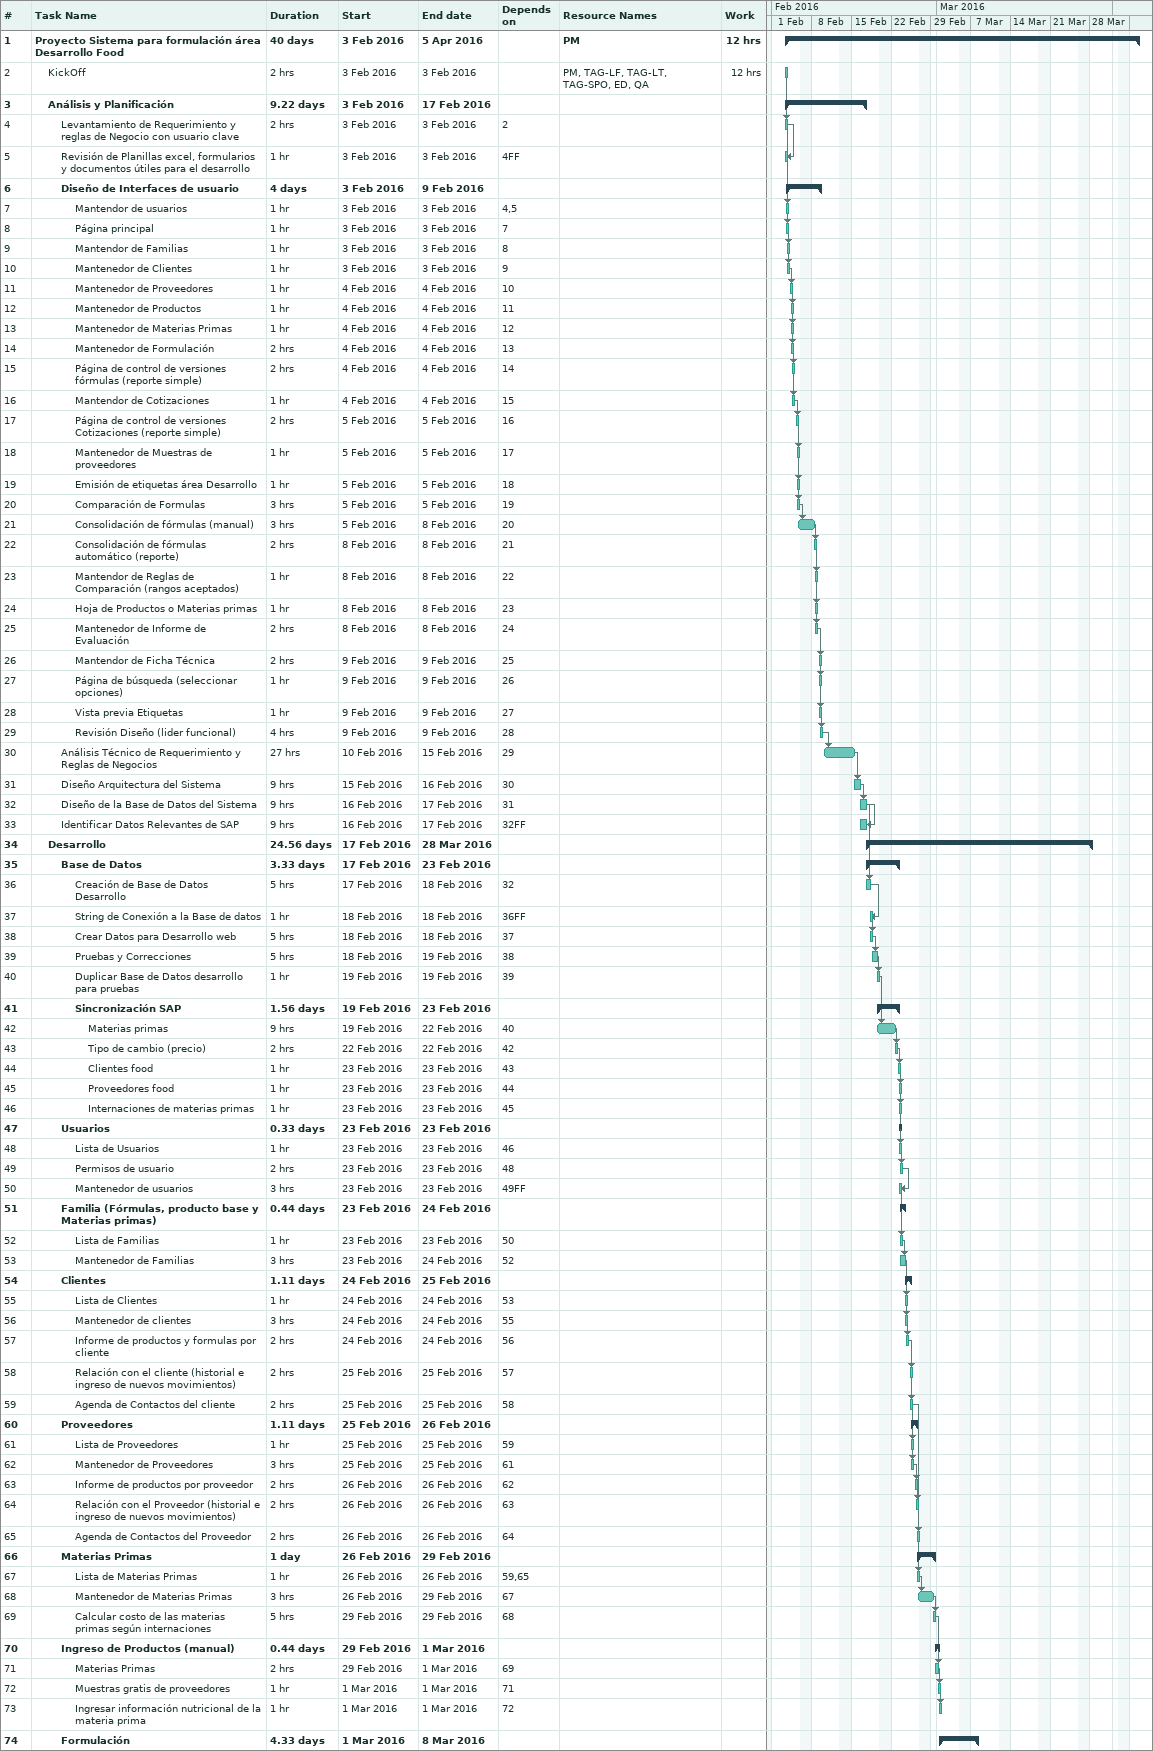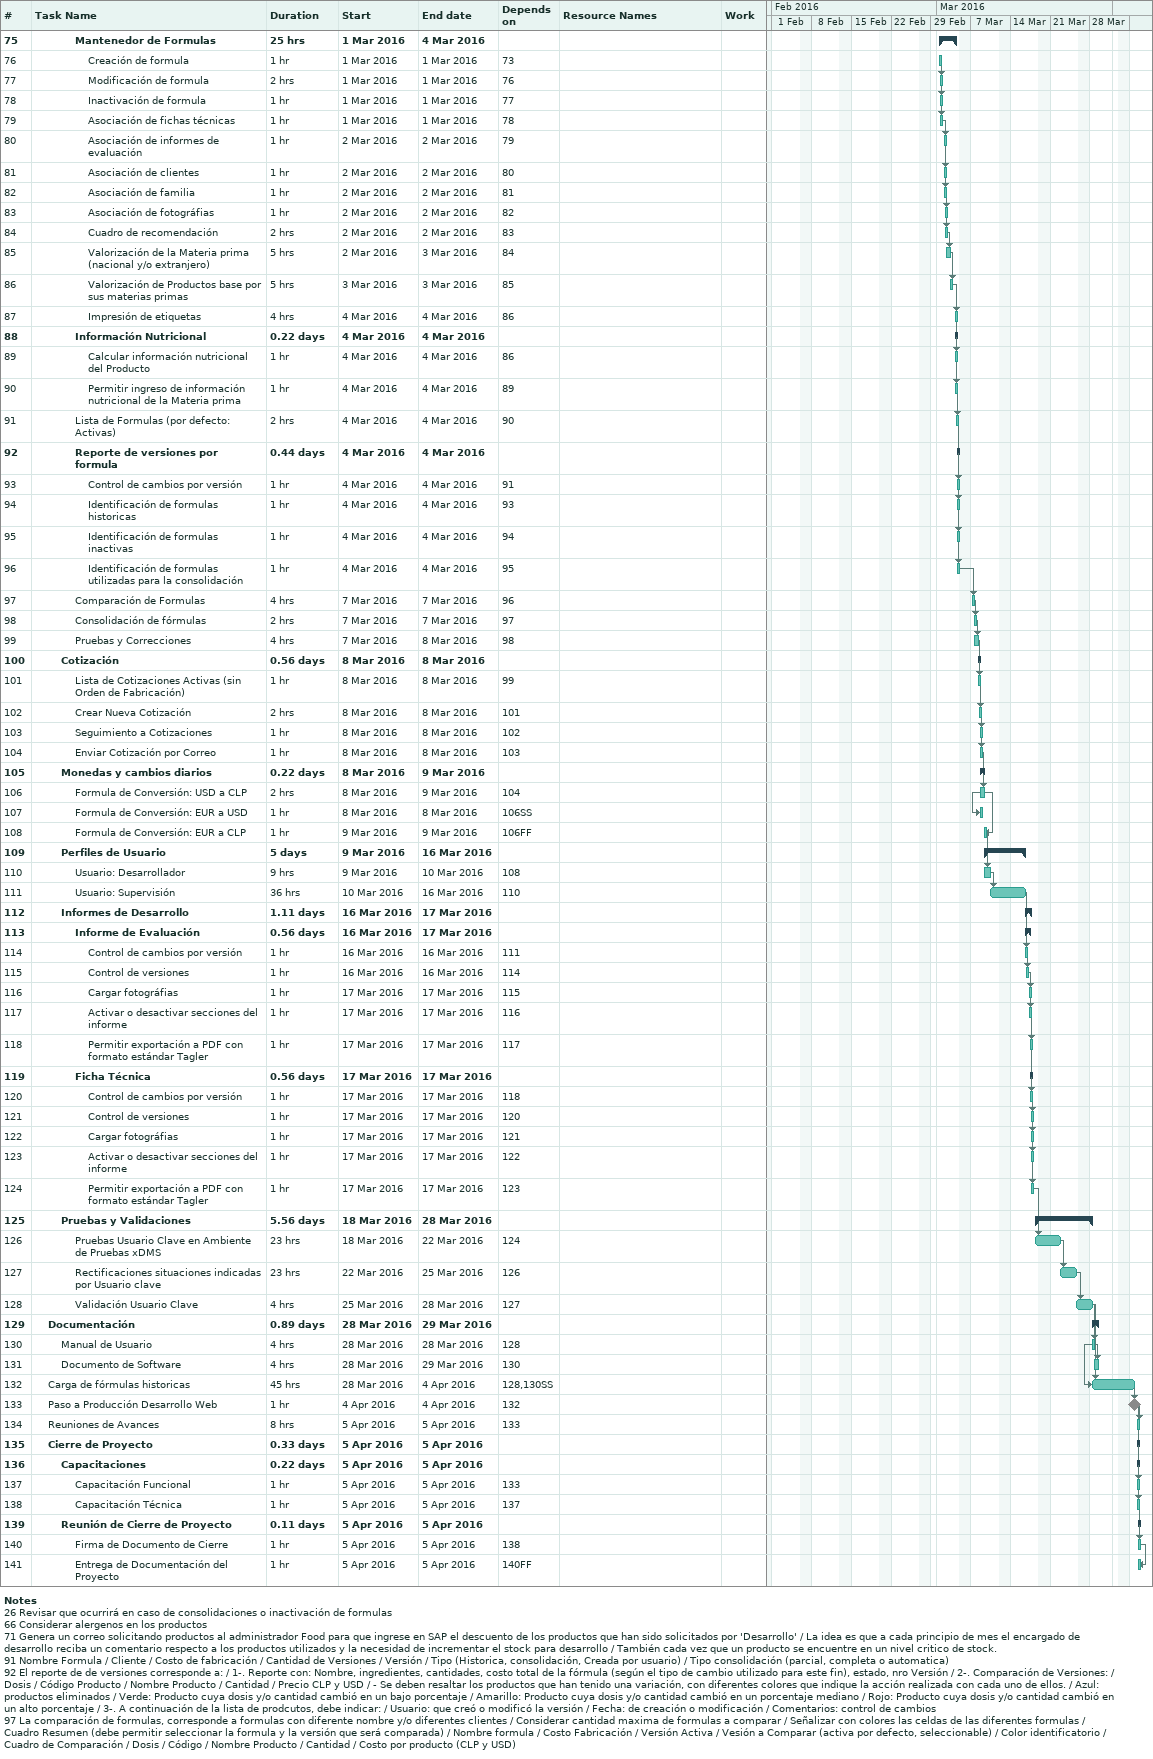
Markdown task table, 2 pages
| ID | Level | Task | Duration | Start | Finish | Predecessors | Resources | Work (h) |
|---|---|---|---|---|---|---|---|---|
| 1 | 1 | **Proyecto Sistema para formulación área Desarrollo Food** | 40d | 2016-02-03 | 2016-04-05 |  | PM | 12 |
| 2 | 2 | KickOff | 2h | 2016-02-03 | 2016-02-03 |  | PM, TAG-LF, TAG-LT, TAG-SPO, ED, QA | 12 |
| 3 | 2 | **Análisis y Planificación** | 9.22d | 2016-02-03 | 2016-02-17 |  |  |  |
| 4 | 3 | Levantamiento de Requerimiento y reglas de Negocio con usuario clave | 2h | 2016-02-03 | 2016-02-03 | 2 |  |  |
| 5 | 3 | Revisión de Planillas excel, formularios y documentos útiles para el desarrollo | 1h | 2016-02-03 | 2016-02-03 | 4FF |  |  |
| 6 | 3 | **Diseño de Interfaces de usuario** | 4d | 2016-02-03 | 2016-02-09 |  |  |  |
| 7 | 4 | Mantendor de usuarios | 1h | 2016-02-03 | 2016-02-03 | 4, 5 |  |  |
| 8 | 4 | Página principal | 1h | 2016-02-03 | 2016-02-03 | 7 |  |  |
| 9 | 4 | Mantendor de Familias | 1h | 2016-02-03 | 2016-02-03 | 8 |  |  |
| 10 | 4 | Mantenedor de Clientes | 1h | 2016-02-03 | 2016-02-03 | 9 |  |  |
| 11 | 4 | Mantenedor de Proveedores | 1h | 2016-02-04 | 2016-02-04 | 10 |  |  |
| 12 | 4 | Mantenedor de Productos | 1h | 2016-02-04 | 2016-02-04 | 11 |  |  |
| 13 | 4 | Mantenedor de Materias Primas | 1h | 2016-02-04 | 2016-02-04 | 12 |  |  |
| 14 | 4 | Mantenedor de Formulación | 2h | 2016-02-04 | 2016-02-04 | 13 |  |  |
| 15 | 4 | Página de control de versiones fórmulas (reporte simple) | 2h | 2016-02-04 | 2016-02-04 | 14 |  |  |
| 16 | 4 | Mantendor de Cotizaciones | 1h | 2016-02-04 | 2016-02-04 | 15 |  |  |
| 17 | 4 | Página de control de versiones Cotizaciones (reporte simple) | 2h | 2016-02-05 | 2016-02-05 | 16 |  |  |
| 18 | 4 | Mantenedor de Muestras de proveedores | 1h | 2016-02-05 | 2016-02-05 | 17 |  |  |
| 19 | 4 | Emisión de etiquetas área Desarrollo | 1h | 2016-02-05 | 2016-02-05 | 18 |  |  |
| 20 | 4 | Comparación de Formulas | 3h | 2016-02-05 | 2016-02-05 | 19 |  |  |
| 21 | 4 | Consolidación de fórmulas (manual) | 3h | 2016-02-05 | 2016-02-08 | 20 |  |  |
| 22 | 4 | Consolidación de fórmulas automático (reporte) | 2h | 2016-02-08 | 2016-02-08 | 21 |  |  |
| 23 | 4 | Mantendor de Reglas de Comparación (rangos aceptados) | 1h | 2016-02-08 | 2016-02-08 | 22 |  |  |
| 24 | 4 | Hoja de Productos o Materias primas | 1h | 2016-02-08 | 2016-02-08 | 23 |  |  |
| 25 | 4 | Mantenedor de Informe de Evaluación | 2h | 2016-02-08 | 2016-02-08 | 24 |  |  |
| 26 | 4 | Mantendor de Ficha Técnica | 2h | 2016-02-09 | 2016-02-09 | 25 |  |  |
| 27 | 4 | Página de búsqueda (seleccionar opciones) | 1h | 2016-02-09 | 2016-02-09 | 26 |  |  |
| 28 | 4 | Vista previa Etiquetas | 1h | 2016-02-09 | 2016-02-09 | 27 |  |  |
| 29 | 4 | Revisión Diseño (lider funcional) | 4h | 2016-02-09 | 2016-02-09 | 28 |  |  |
| 30 | 3 | Análisis Técnico de Requerimiento y Reglas de Negocios | 27h | 2016-02-10 | 2016-02-15 | 29 |  |  |
| 31 | 3 | Diseño Arquitectura del Sistema | 9h | 2016-02-15 | 2016-02-16 | 30 |  |  |
| 32 | 3 | Diseño de la Base de Datos del Sistema | 9h | 2016-02-16 | 2016-02-17 | 31 |  |  |
| 33 | 3 | Identificar Datos Relevantes de SAP | 9h | 2016-02-16 | 2016-02-17 | 32FF |  |  |
| 34 | 2 | **Desarrollo** | 24.56d | 2016-02-17 | 2016-03-28 |  |  |  |
| 35 | 3 | **Base de Datos** | 3.33d | 2016-02-17 | 2016-02-23 |  |  |  |
| 36 | 4 | Creación de Base de Datos Desarrollo | 5h | 2016-02-17 | 2016-02-18 | 32 |  |  |
| 37 | 4 | String de Conexión a la Base de datos | 1h | 2016-02-18 | 2016-02-18 | 36FF |  |  |
| 38 | 4 | Crear Datos para Desarrollo web | 5h | 2016-02-18 | 2016-02-18 | 37 |  |  |
| 39 | 4 | Pruebas y Correcciones | 5h | 2016-02-18 | 2016-02-19 | 38 |  |  |
| 40 | 4 | Duplicar Base de Datos desarrollo para pruebas | 1h | 2016-02-19 | 2016-02-19 | 39 |  |  |
| 41 | 4 | **Sincronización SAP** | 1.56d | 2016-02-19 | 2016-02-23 |  |  |  |
| 42 | 5 | Materias primas | 9h | 2016-02-19 | 2016-02-22 | 40 |  |  |
| 43 | 5 | Tipo de cambio (precio) | 2h | 2016-02-22 | 2016-02-22 | 42 |  |  |
| 44 | 5 | Clientes food | 1h | 2016-02-23 | 2016-02-23 | 43 |  |  |
| 45 | 5 | Proveedores food | 1h | 2016-02-23 | 2016-02-23 | 44 |  |  |
| 46 | 5 | Internaciones de materias primas | 1h | 2016-02-23 | 2016-02-23 | 45 |  |  |
| 47 | 3 | **Usuarios** | 0.33d | 2016-02-23 | 2016-02-23 |  |  |  |
| 48 | 4 | Lista de Usuarios | 1h | 2016-02-23 | 2016-02-23 | 46 |  |  |
| 49 | 4 | Permisos de usuario | 2h | 2016-02-23 | 2016-02-23 | 48 |  |  |
| 50 | 4 | Mantenedor de usuarios | 3h | 2016-02-23 | 2016-02-23 | 49FF |  |  |
| 51 | 3 | **Familia (Fórmulas, producto base y Materias primas)** | 0.44d | 2016-02-23 | 2016-02-24 |  |  |  |
| 52 | 4 | Lista de Familias | 1h | 2016-02-23 | 2016-02-23 | 50 |  |  |
| 53 | 4 | Mantenedor de Familias | 3h | 2016-02-23 | 2016-02-24 | 52 |  |  |
| 54 | 3 | **Clientes** | 1.11d | 2016-02-24 | 2016-02-25 |  |  |  |
| 55 | 4 | Lista de Clientes | 1h | 2016-02-24 | 2016-02-24 | 53 |  |  |
| 56 | 4 | Mantenedor de clientes | 3h | 2016-02-24 | 2016-02-24 | 55 |  |  |
| 57 | 4 | Informe de productos y formulas por cliente | 2h | 2016-02-24 | 2016-02-24 | 56 |  |  |
| 58 | 4 | Relación con el cliente (historial e ingreso de nuevos movimientos) | 2h | 2016-02-25 | 2016-02-25 | 57 |  |  |
| 59 | 4 | Agenda de Contactos del cliente | 2h | 2016-02-25 | 2016-02-25 | 58 |  |  |
| 60 | 3 | **Proveedores** | 1.11d | 2016-02-25 | 2016-02-26 |  |  |  |
| 61 | 4 | Lista de Proveedores | 1h | 2016-02-25 | 2016-02-25 | 59 |  |  |
| 62 | 4 | Mantenedor de Proveedores | 3h | 2016-02-25 | 2016-02-25 | 61 |  |  |
| 63 | 4 | Informe de productos por proveedor | 2h | 2016-02-26 | 2016-02-26 | 62 |  |  |
| 64 | 4 | Relación con el Proveedor (historial e ingreso de nuevos movimientos) | 2h | 2016-02-26 | 2016-02-26 | 63 |  |  |
| 65 | 4 | Agenda de Contactos del Proveedor | 2h | 2016-02-26 | 2016-02-26 | 64 |  |  |
| 66 | 3 | **Materias Primas** | 1d | 2016-02-26 | 2016-02-29 |  |  |  |
| 67 | 4 | Lista de Materias Primas | 1h | 2016-02-26 | 2016-02-26 | 59, 65 |  |  |
| 68 | 4 | Mantenedor de Materias Primas | 3h | 2016-02-26 | 2016-02-29 | 67 |  |  |
| 69 | 4 | Calcular costo de las materias primas según internaciones | 5h | 2016-02-29 | 2016-02-29 | 68 |  |  |
| 70 | 3 | **Ingreso de Productos (manual)** | 0.44d | 2016-02-29 | 2016-03-01 |  |  |  |
| 71 | 4 | Materias Primas | 2h | 2016-02-29 | 2016-03-01 | 69 |  |  |
| 72 | 4 | Muestras gratis de proveedores | 1h | 2016-03-01 | 2016-03-01 | 71 |  |  |
| 73 | 4 | Ingresar información nutricional de la materia prima | 1h | 2016-03-01 | 2016-03-01 | 72 |  |  |
| 74 | 3 | **Formulación** | 4.33d | 2016-03-01 | 2016-03-08 |  |  |  |
| 75 | 4 | **Mantenedor de Formulas** | 25h | 2016-03-01 | 2016-03-04 |  |  |  |
| 76 | 5 | Creación de formula | 1h | 2016-03-01 | 2016-03-01 | 73 |  |  |
| 77 | 5 | Modificación de formula | 2h | 2016-03-01 | 2016-03-01 | 76 |  |  |
| 78 | 5 | Inactivación de formula | 1h | 2016-03-01 | 2016-03-01 | 77 |  |  |
| 79 | 5 | Asociación de fichas técnicas | 1h | 2016-03-01 | 2016-03-01 | 78 |  |  |
| 80 | 5 | Asociación de informes de evaluación | 1h | 2016-03-02 | 2016-03-02 | 79 |  |  |
| 81 | 5 | Asociación de clientes | 1h | 2016-03-02 | 2016-03-02 | 80 |  |  |
| 82 | 5 | Asociación de familia | 1h | 2016-03-02 | 2016-03-02 | 81 |  |  |
| 83 | 5 | Asociación de fotográfias | 1h | 2016-03-02 | 2016-03-02 | 82 |  |  |
| 84 | 5 | Cuadro de recomendación | 2h | 2016-03-02 | 2016-03-02 | 83 |  |  |
| 85 | 5 | Valorización de la Materia prima (nacional y/o extranjero) | 5h | 2016-03-02 | 2016-03-03 | 84 |  |  |
| 86 | 5 | Valorización de Productos base por sus materias primas | 5h | 2016-03-03 | 2016-03-03 | 85 |  |  |
| 87 | 5 | Impresión de etiquetas | 4h | 2016-03-04 | 2016-03-04 | 86 |  |  |
| 88 | 4 | **Información Nutricional** | 0.22d | 2016-03-04 | 2016-03-04 |  |  |  |
| 89 | 5 | Calcular información nutricional del Producto | 1h | 2016-03-04 | 2016-03-04 | 86 |  |  |
| 90 | 5 | Permitir ingreso de información nutricional de la Materia prima | 1h | 2016-03-04 | 2016-03-04 | 89 |  |  |
| 91 | 4 | Lista de Formulas (por defecto: Activas) | 2h | 2016-03-04 | 2016-03-04 | 90 |  |  |
| 92 | 4 | **Reporte de versiones por formula** | 0.44d | 2016-03-04 | 2016-03-04 |  |  |  |
| 93 | 5 | Control de cambios por versión | 1h | 2016-03-04 | 2016-03-04 | 91 |  |  |
| 94 | 5 | Identificación de formulas historicas | 1h | 2016-03-04 | 2016-03-04 | 93 |  |  |
| 95 | 5 | Identificación de formulas inactivas | 1h | 2016-03-04 | 2016-03-04 | 94 |  |  |
| 96 | 5 | Identificación de formulas utilizadas para la consolidación | 1h | 2016-03-04 | 2016-03-04 | 95 |  |  |
| 97 | 4 | Comparación de Formulas | 4h | 2016-03-07 | 2016-03-07 | 96 |  |  |
| 98 | 4 | Consolidación de fórmulas | 2h | 2016-03-07 | 2016-03-07 | 97 |  |  |
| 99 | 4 | Pruebas y Correcciones | 4h | 2016-03-07 | 2016-03-08 | 98 |  |  |
| 100 | 3 | **Cotización** | 0.56d | 2016-03-08 | 2016-03-08 |  |  |  |
| 101 | 4 | Lista de Cotizaciones Activas (sin Orden de Fabricación) | 1h | 2016-03-08 | 2016-03-08 | 99 |  |  |
| 102 | 4 | Crear Nueva Cotización | 2h | 2016-03-08 | 2016-03-08 | 101 |  |  |
| 103 | 4 | Seguimiento a Cotizaciones | 1h | 2016-03-08 | 2016-03-08 | 102 |  |  |
| 104 | 4 | Enviar Cotización por Correo | 1h | 2016-03-08 | 2016-03-08 | 103 |  |  |
| 105 | 3 | **Monedas y cambios diarios** | 0.22d | 2016-03-08 | 2016-03-09 |  |  |  |
| 106 | 4 | Formula de Conversión: USD a CLP | 2h | 2016-03-08 | 2016-03-09 | 104 |  |  |
| 107 | 4 | Formula de Conversión: EUR a USD | 1h | 2016-03-08 | 2016-03-08 | 106SS |  |  |
| 108 | 4 | Formula de Conversión: EUR a CLP | 1h | 2016-03-09 | 2016-03-09 | 106FF |  |  |
| 109 | 3 | **Perfiles de Usuario** | 5d | 2016-03-09 | 2016-03-16 |  |  |  |
| 110 | 4 | Usuario: Desarrollador | 9h | 2016-03-09 | 2016-03-10 | 108 |  |  |
| 111 | 4 | Usuario: Supervisión | 36h | 2016-03-10 | 2016-03-16 | 110 |  |  |
| 112 | 3 | **Informes de Desarrollo** | 1.11d | 2016-03-16 | 2016-03-17 |  |  |  |
| 113 | 4 | **Informe de Evaluación** | 0.56d | 2016-03-16 | 2016-03-17 |  |  |  |
| 114 | 5 | Control de cambios por versión | 1h | 2016-03-16 | 2016-03-16 | 111 |  |  |
| 115 | 5 | Control de versiones | 1h | 2016-03-16 | 2016-03-16 | 114 |  |  |
| 116 | 5 | Cargar fotográfias | 1h | 2016-03-17 | 2016-03-17 | 115 |  |  |
| 117 | 5 | Activar o desactivar secciones del informe | 1h | 2016-03-17 | 2016-03-17 | 116 |  |  |
| 118 | 5 | Permitir exportación a PDF con formato estándar Tagler | 1h | 2016-03-17 | 2016-03-17 | 117 |  |  |
| 119 | 4 | **Ficha Técnica** | 0.56d | 2016-03-17 | 2016-03-17 |  |  |  |
| 120 | 5 | Control de cambios por versión | 1h | 2016-03-17 | 2016-03-17 | 118 |  |  |
| 121 | 5 | Control de versiones | 1h | 2016-03-17 | 2016-03-17 | 120 |  |  |
| 122 | 5 | Cargar fotográfias | 1h | 2016-03-17 | 2016-03-17 | 121 |  |  |
| 123 | 5 | Activar o desactivar secciones del informe | 1h | 2016-03-17 | 2016-03-17 | 122 |  |  |
| 124 | 5 | Permitir exportación a PDF con formato estándar Tagler | 1h | 2016-03-17 | 2016-03-17 | 123 |  |  |
| 125 | 3 | **Pruebas y Validaciones** | 5.56d | 2016-03-18 | 2016-03-28 |  |  |  |
| 126 | 4 | Pruebas Usuario Clave en Ambiente de Pruebas xDMS | 23h | 2016-03-18 | 2016-03-22 | 124 |  |  |
| 127 | 4 | Rectificaciones situaciones indicadas por Usuario clave | 23h | 2016-03-22 | 2016-03-25 | 126 |  |  |
| 128 | 4 | Validación Usuario Clave | 4h | 2016-03-25 | 2016-03-28 | 127 |  |  |
| 129 | 2 | **Documentación** | 0.89d | 2016-03-28 | 2016-03-29 |  |  |  |
| 130 | 3 | Manual de Usuario | 4h | 2016-03-28 | 2016-03-28 | 128 |  |  |
| 131 | 3 | Documento de Software | 4h | 2016-03-28 | 2016-03-29 | 130 |  |  |
| 132 | 2 | Carga de fórmulas historicas | 45h | 2016-03-28 | 2016-04-04 | 128, 130SS |  |  |
| 133 | 2 | Paso a Producción Desarrollo Web | 1h | 2016-04-04 | 2016-04-04 | 132 |  |  |
| 134 | 2 | Reuniones de Avances | 8h | 2016-04-05 | 2016-04-05 | 133 |  |  |
| 135 | 2 | **Cierre de Proyecto** | 0.33d | 2016-04-05 | 2016-04-05 |  |  |  |
| 136 | 3 | **Capacitaciones** | 0.22d | 2016-04-05 | 2016-04-05 |  |  |  |
| 137 | 4 | Capacitación Funcional | 1h | 2016-04-05 | 2016-04-05 | 133 |  |  |
| 138 | 4 | Capacitación Técnica | 1h | 2016-04-05 | 2016-04-05 | 137 |  |  |
| 139 | 3 | **Reunión de Cierre de Proyecto** | 0.11d | 2016-04-05 | 2016-04-05 |  |  |  |
| 140 | 4 | Firma de Documento de Cierre | 1h | 2016-04-05 | 2016-04-05 | 138 |  |  |
| 141 | 4 | Entrega de Documentación del Proyecto | 1h | 2016-04-05 | 2016-04-05 | 140FF |  |  |

Notes
- 26: Revisar que ocurrirá en caso de consolidaciones o inactivación de formulas
- 66: Considerar alergenos en los productos
- 71: Genera un correo solicitando productos al administrador Food para que ingrese en SAP el descuento de los productos que han sido solicitados por 'Desarrollo' / La idea es que a cada principio de mes el encargado de desarrollo reciba un comentario respecto a los productos utilizados y la necesidad de incrementar el stock para desarrollo / También cada vez que un producto se encuentre en un nivel critico de stock.
- 91: Nombre Formula / Cliente / Costo de fabricación / Cantidad de Versiones / Versión / Tipo (Historica, consolidación, Creada por usuario) / Tipo consolidación (parcial, completa o automatica)
- 92: El reporte de de versiones corresponde a: / 1-. Reporte con: Nombre, ingredientes, cantidades, costo total de la fórmula (según el tipo de cambio utilizado para este fin), estado, nro Versión / 2-. Comparación de Versiones: / Dosis / Código Producto / Nombre Producto / Cantidad / Precio CLP y USD / - Se deben resaltar los productos que han tenido una variación, con diferentes colores que indique la acción realizada con cada uno de ellos. / Azul: productos eliminados / Verde: Producto cuya dosis y/o cantidad cambió en un bajo porcentaje / Amarillo: Producto cuya dosis y/o cantidad cambió en un porcentaje mediano / Rojo: Producto cuya dosis y/o cantidad cambió en un alto porcentaje / 3-. A continuación de la lista de prodcutos, debe indicar: / Usuario: que creó o modificó la versión / Fecha: de creación o modificación / Comentarios: control de cambios
- 97: La comparación de formulas, corresponde a formulas con diferente nombre y/o diferentes clientes / Considerar cantidad maxima de formulas a comparar / Señalizar con colores las celdas de las diferentes formulas / Cuadro Resumen (debe permitir seleccionar la formula y la versión que será comparada) / Nombre formula / Costo Fabricación / Versión Activa / Vesión a Comparar (activa por defecto, seleccionable) / Color identificatorio / Cuadro de Comparación / Dosis / Código / Nombre Producto / Cantidad / Costo por producto (CLP y USD)
